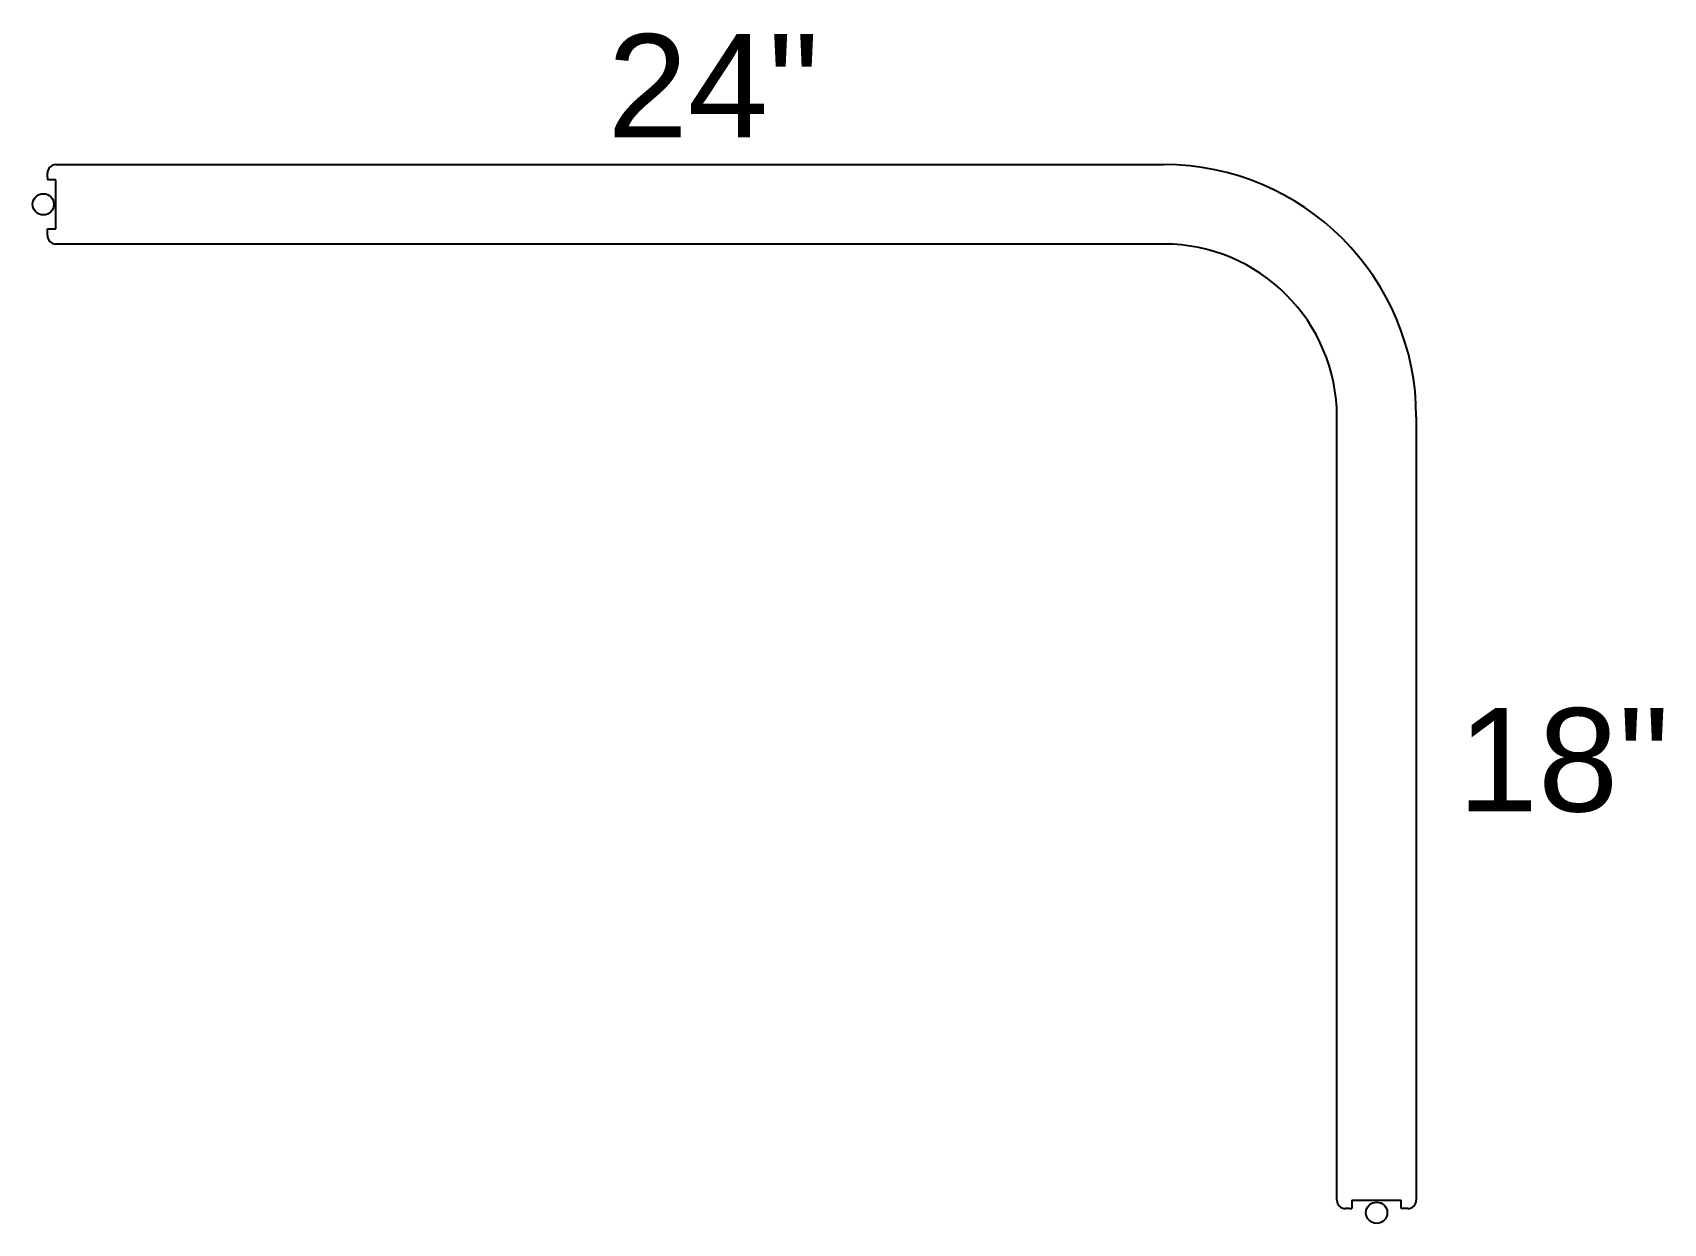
# Model space of a CAD drawing. Extents: x -0.005 to 0.763, y -0.48 to 0.081.
import ezdxf

# ---------------------------------------------------------------- set-up
doc = ezdxf.new("R2010")
doc.units = 0
doc.layers.add('90°', color=94, linetype='Continuous')
doc.styles.get("Standard").update_dxf_attribs({"font": 'arial.ttf'})

msp = doc.modelspace()

# ---------------------------------------------------------------- linework, layer by layer
at = {"layer": '90°', "linetype": 'Continuous'}
for p, q in [((0.006, 0.0187), (0.5278, 0.0187)), ((0.002, 0.0127), (0.002, 0.0147)), ((0.002, 0.0127), (0.002, 0.0116)), ((0.00317, 0.0116), (0.002, 0.0116)), ((0.006, 0.0116), (0.00317, 0.0116)), ((0.002, -0.0127), (0.002, -0.0116)), ((0.002, -0.0116), (0.00317, -0.0116)), ((0.002, -0.0147), (0.002, -0.0127)), ((0.00317, -0.0116), (0.006, -0.0116)), ((0.5278, -0.0187), (0.006, -0.0187)), ((0.6093, -0.469), (0.6093, -0.1002)), ((0.6467, -0.1002), (0.6467, -0.469)), ((0.6153, -0.473), (0.6133, -0.473)), ((0.6153, -0.473), (0.6164, -0.473)), ((0.6164, -0.469), (0.6164, -0.47183)), ((0.6164, -0.47183), (0.6164, -0.473)), ((0.6396, -0.47183), (0.6396, -0.469)), ((0.6396, -0.473), (0.6396, -0.47183)), ((0.6407, -0.473), (0.6396, -0.473)), ((0.6427, -0.473), (0.6407, -0.473))]:
    msp.add_line(p, q, dxfattribs=at)
at = {"layer": '90°'}
for p, q in [((0.006, -0.0116), (0.006, 0.0116)), ((0.6164, -0.469), (0.6396, -0.469))]:
    msp.add_line(p, q, dxfattribs=at)
at = {"layer": '90°', "color": 251, "true_color": 0x636466}
for centre in [(0, 0), (0.628, -0.475), (0.628, -0.475)]:
    msp.add_circle(centre, 0.005, dxfattribs=at)
at = {"layer": '90°', "linetype": 'Continuous'}
for centre, radius, start, end in [((0.006, 0.0147), 0.004, 90, 180), ((0.5278, -0.1002), 0.1189, 0, 90), ((0.006, -0.0147), 0.004, 180, 270), ((0.5278, -0.1002), 0.0815, 0, 90), ((0.6133, -0.469), 0.004, 180, 270), ((0.6427, -0.469), 0.004, 270, 0)]:
    msp.add_arc(centre, radius, start, end, dxfattribs=at)

# ---------------------------------------------------------------- texts
at = {"layer": '90°'}
for s, p in [('24"', (0.26579, 0.0315)), ('18"', (0.66622, -0.28597))]:
    msp.add_text(s, height=0.048665, dxfattribs=at).set_placement(p)

doc.saveas('drawing.dxf')
